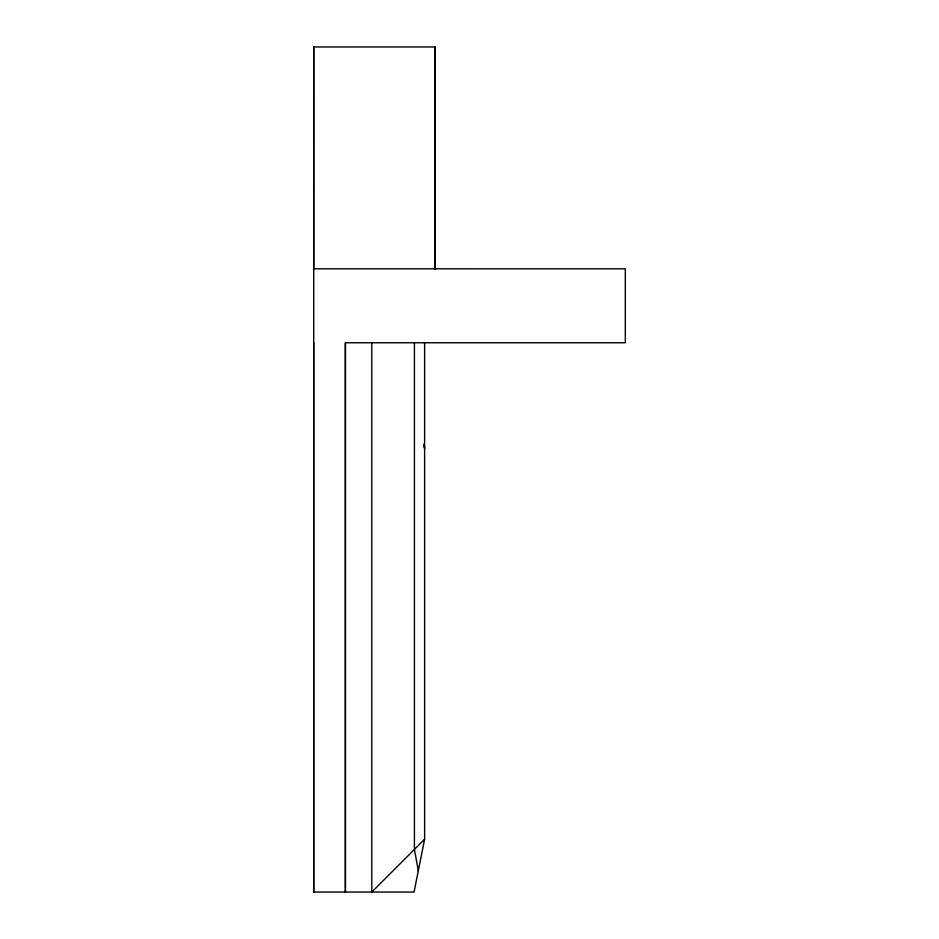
<?xml version="1.0" encoding="UTF-8"?>
<svg xmlns="http://www.w3.org/2000/svg" width="939" height="939" viewBox="0 0 939 939"><rect width="100%" height="100%" fill="white"/><g stroke="black" fill="none" stroke-linecap="round" stroke-linejoin="round"><path stroke-width="1.41" d="M424.616 342.758L424.616 839.231L414.052 892.05L313.696 892.05L313.72 46.962L435.18 46.973L435.227 269.528M345.388 342.758L345.388 892.05L345.388 342.758L625.304 342.758L625.304 268.8L313.685 268.824L313.72 46.962M435.156 268.8L435.18 46.985M424.616 839.231L371.797 892.05L371.797 342.758M423.912 445.567L424.616 448.384L423.959 444.041M418.313 870.746L414.416 849.431L414.416 342.758M313.696 342.747L313.696 892.05"/></g></svg>
